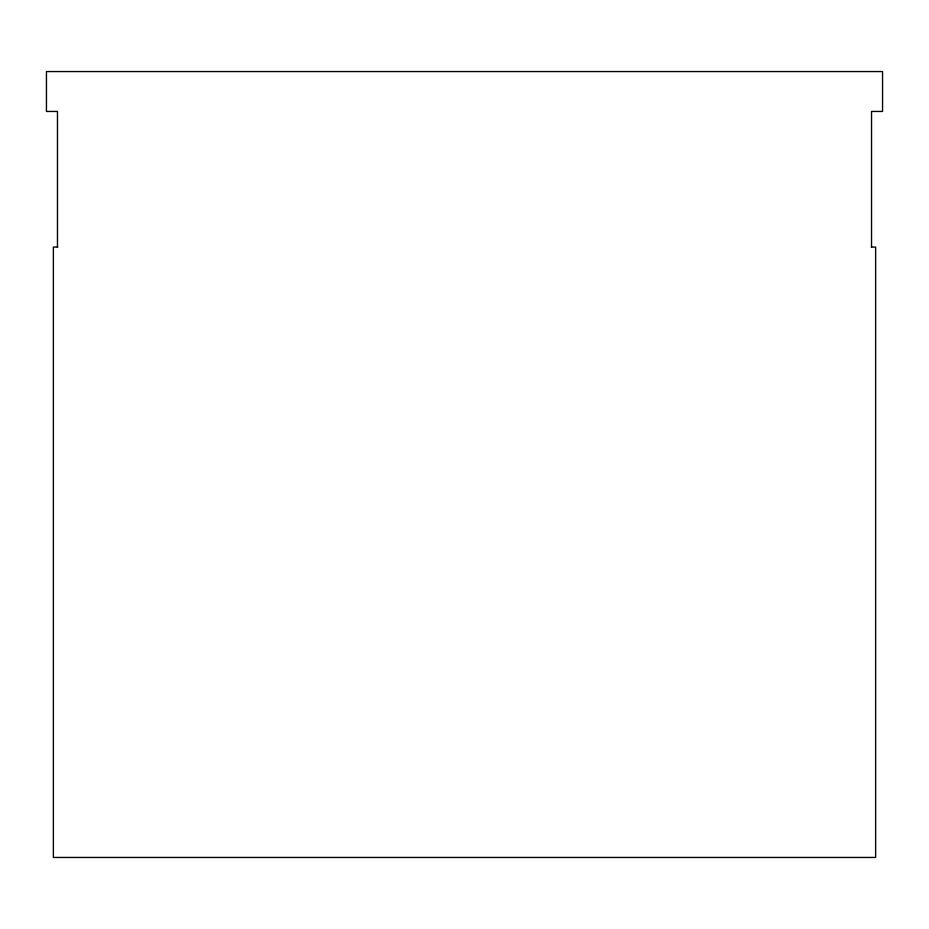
<?xml version="1.0" encoding="UTF-8"?>
<svg xmlns="http://www.w3.org/2000/svg" width="929" height="929" viewBox="0 0 929 929"><rect width="100%" height="100%" fill="white"/><g stroke="black" fill="none" stroke-linecap="round" stroke-linejoin="round"><path stroke-width="1.39" d="M57.691 247.079L53.371 247.079L53.371 857.444L875.629 857.444L875.629 247.079L871.309 247.079M871.53 247.079L871.53 111.445L882.55 111.445L882.55 71.556L46.45 71.556L46.45 111.445L57.47 111.445L57.47 247.079"/></g></svg>
